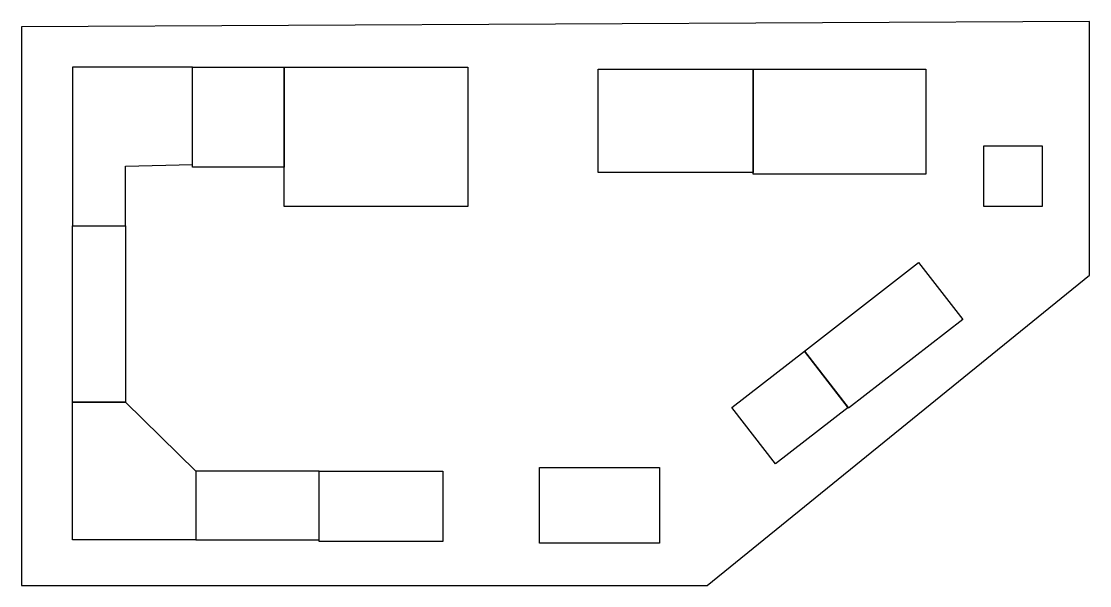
# Model space of a CAD drawing. Header units: millimetres. Extents: x 1018 to 4001, y 1423 to 2997.
import ezdxf

# ---------------------------------------------------------------- set-up
doc = ezdxf.new("R2010")
doc.units = ezdxf.units.MM

msp = doc.modelspace()

# ---------------------------------------------------------------- linework, layer by layer
for p, q in [((4000.8, 2997.1), (1018.1, 2982.3)), ((4000.8, 2288.6), (4000.8, 2997.1)), ((1018.1, 2982.3), (1018.1, 1422.6)), ((2932.8, 1422.6), (4000.8, 2288.6)), ((1018.1, 1422.6), (2932.8, 1422.6))]:
    msp.add_line(p, q)
for points in [[(1495.5, 2869.2), (1160.8, 2869.2), (1160.8, 2426.3), (1308.5, 2426.3), (1308.5, 2592.8), (1495.5, 2597.7), (1495.5, 2869.2)], [(1308.5, 1934.3), (1505.4, 1742.4), (1505.4, 1550.5), (1160.8, 1550.5), (1160.8, 1934.3), (1308.5, 1934.3)]]:
    msp.add_lwpolyline(points)
for points in [[(1495.5, 2869.2), (1751.5, 2869.2), (1751.5, 2590.3), (1495.5, 2590.3)], [(1751.5, 2869.2), (2265.1, 2869.2), (2265.1, 2480.9), (1751.5, 2480.9)], [(2628.6, 2864.2), (3061.1, 2864.2), (3061.1, 2575.4), (2628.6, 2575.4)], [(3061.1, 2864.2), (3543.6, 2864.2), (3543.6, 2570.4), (3061.1, 2570.4)], [(3867.9, 2480.5), (3705.5, 2480.5), (3705.5, 2650), (3867.9, 2650)], [(1160.8, 2426.3), (1308.5, 2426.3), (1308.5, 1934.3), (1160.8, 1934.3)], [(3204.4, 2076.9), (3523.3, 2324.3), (3646.4, 2165.6), (3327.6, 1918.2)], [(3001.7, 1919.6), (3204.4, 2076.9), (3326.5, 1919.6), (3123.7, 1762.2)], [(1505.4, 1550.5), (1849.9, 1550.5), (1849.9, 1742.4), (1505.4, 1742.4)], [(1849.9, 1742.4), (2194.5, 1742.4), (2194.5, 1545.6), (1849.9, 1545.6)], [(2465.2, 1752.3), (2799.9, 1752.3), (2799.9, 1540.7), (2465.2, 1540.7)]]:
    msp.add_lwpolyline(points, close=True)

doc.saveas('drawing.dxf')
